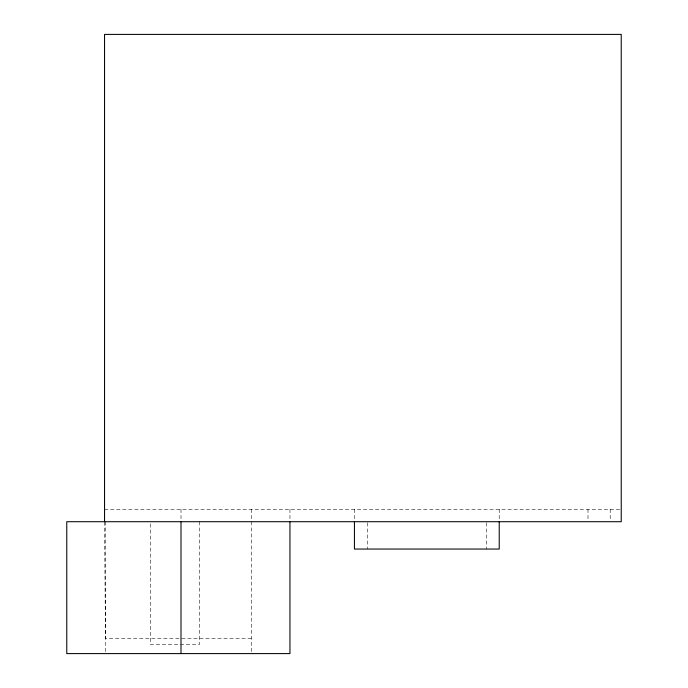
<?xml version="1.0" encoding="UTF-8"?>
<svg xmlns="http://www.w3.org/2000/svg" width="688" height="688" viewBox="0 0 688 688"><rect width="100%" height="100%" fill="white"/><g stroke="black" fill="none" stroke-linecap="round" stroke-linejoin="round"><path stroke-width="0.52" stroke-dasharray="3.44 2.58" d="M104.542 509.275L620.163 509.275M251.335 638.464L105.488 638.464L104.542 521.71M610.204 509.275L610.204 520.67M587.982 509.275L587.982 520.67M499.221 509.275L499.221 520.67M486.356 522.76L486.356 549.05M367.297 522.76L367.297 549.05M354.44 509.275L354.44 520.67M289.949 509.275L289.949 520.67M251.335 509.275L251.335 520.67M251.335 521.71L251.335 652.594M199.468 521.71L199.468 644.45L150.414 644.45L150.414 521.71M181.004 509.275L181.004 520.67M105.488 521.71L105.488 653.6"/><path stroke-width="1.03" d="M499.221 521.71L499.221 549.05L354.44 549.05L354.44 521.71M289.949 521.71L289.949 653.6L66.762 653.6L66.762 521.71L621.238 521.71L621.238 34.4L104.542 34.4L104.542 521.71M181.004 521.71L181.004 653.6"/></g></svg>
